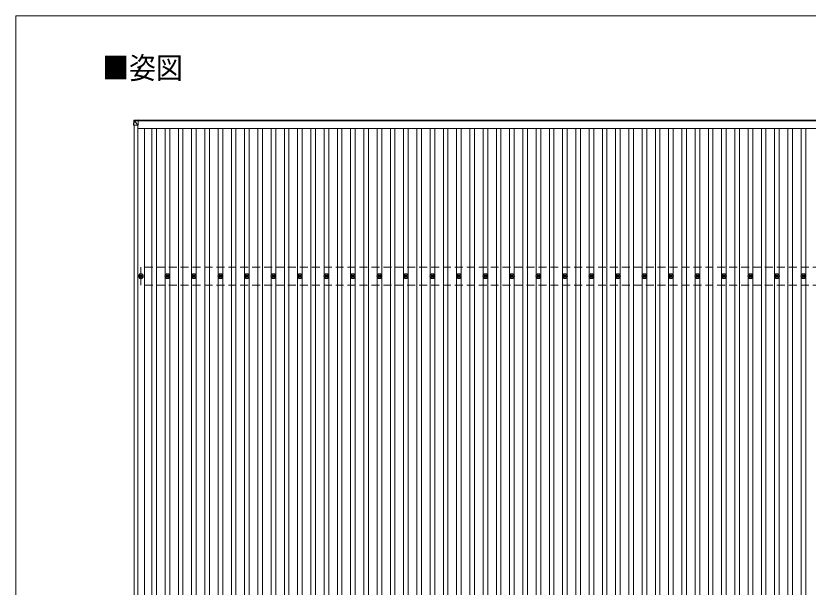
# Model space of a CAD drawing. Units: millimetres at full size, sheet at 1:50; details may follow other scales. Extents: x -14053 to 14053, y -9700 to 9700.
# Drawn here: x -14053 to -8074, y 5389 to 9700 of the extents above; entities that cross this region are included whole.
import ezdxf
from ezdxf.enums import TextEntityAlignment as Align

# ---------------------------------------------------------------- set-up
doc = ezdxf.new("R2010")
doc.units = ezdxf.units.MM
doc.header["$LTSCALE"] = 50
doc.linetypes.add('DASHED1', pattern=[1.8, 1.2, -0.6])
for name, color, linetype, lineweight in [('1-1', 2, 'Continuous', 9), ('1-2', 134, 'Continuous', 9), ('1-3', 5, 'Continuous', 5), ('1-4', 2, 'DASHED1', 9), ('1-5', 6, 'Continuous', 9), ('F-0', 7, 'Continuous', 9)]:
    doc.layers.add(name, color=color, linetype=linetype, lineweight=lineweight)
doc.layers.add('1-7', color=7, linetype='Continuous')
doc.styles.add('ＭＳ ゴシック', font='')
doc.styles.get('ＭＳ ゴシック').set_extended_font_data('MS Gothic')

msp = doc.modelspace()

# ---------------------------------------------------------------- linework, layer by layer
at = {"layer": '1-1'}
for p, q in [((-13131.05, 8912.43), (-7732.04, 8912.43)), ((-13161.53, 3495.22), (-13161.53, 8876.25)), ((-13132.53, 3495.17), (-13132.53, 8876.2)), ((-7732.04, 8907.83), (-13131.05, 8907.83)), ((-13132.53, 8849.01), (-2286.53, 8849.01)), ((-13083.03, 3519.91), (-13083.03, 8849.01))]:
    msp.add_line(p, q, dxfattribs=at)
at = {"layer": '1-2'}
for p, q in [((-13027.03, 3519.91), (-13027.03, 8849.01)), ((-12992.03, 3519.91), (-12992.03, 8849.01)), ((-12927.03, 3519.91), (-12927.03, 8849.01)), ((-12892.03, 3519.91), (-12892.03, 8849.01)), ((-12827.03, 3519.91), (-12827.03, 8849.01)), ((-12792.03, 3519.91), (-12792.03, 8849.01)), ((-12727.03, 3519.91), (-12727.03, 8849.01)), ((-12692.03, 3519.91), (-12692.03, 8849.01)), ((-12627.03, 3519.91), (-12627.03, 8849.01)), ((-12592.03, 3519.91), (-12592.03, 8849.01)), ((-12527.03, 3519.91), (-12527.03, 8849.01)), ((-12492.03, 3519.91), (-12492.03, 8849.01)), ((-12427.03, 3519.91), (-12427.03, 8849.01)), ((-12392.03, 3519.91), (-12392.03, 8849.01)), ((-12327.03, 3519.91), (-12327.03, 8849.01)), ((-12292.03, 3519.91), (-12292.03, 8849.01)), ((-12227.03, 3519.91), (-12227.03, 8849.01)), ((-12192.03, 3519.91), (-12192.03, 8849.01)), ((-12127.03, 3519.91), (-12127.03, 8849.01)), ((-12092.03, 3519.91), (-12092.03, 8849.01)), ((-12027.03, 3519.91), (-12027.03, 8849.01)), ((-11992.03, 3519.91), (-11992.03, 8849.01)), ((-11927.03, 3519.91), (-11927.03, 8849.01)), ((-11892.03, 3519.91), (-11892.03, 8849.01)), ((-11827.03, 3519.91), (-11827.03, 8849.01)), ((-11792.03, 3519.91), (-11792.03, 8849.01)), ((-11727.03, 3519.91), (-11727.03, 8849.01)), ((-11692.03, 3519.91), (-11692.03, 8849.01)), ((-11627.03, 3519.91), (-11627.03, 8849.01)), ((-11592.03, 3519.91), (-11592.03, 8849.01)), ((-11527.03, 3519.91), (-11527.03, 8849.01)), ((-11492.03, 3519.91), (-11492.03, 8849.01)), ((-11427.03, 3519.91), (-11427.03, 8849.01)), ((-11392.03, 3519.91), (-11392.03, 8849.01)), ((-11327.03, 3519.91), (-11327.03, 8849.01)), ((-11292.03, 3519.91), (-11292.03, 8849.01)), ((-11227.03, 3519.91), (-11227.03, 8849.01)), ((-11192.03, 3519.91), (-11192.03, 8849.01)), ((-11127.03, 3519.91), (-11127.03, 8849.01)), ((-11092.03, 3519.91), (-11092.03, 8849.01)), ((-11027.03, 3519.91), (-11027.03, 8849.01)), ((-10992.03, 3519.91), (-10992.03, 8849.01)), ((-10927.03, 3519.91), (-10927.03, 8849.01)), ((-10892.03, 3519.91), (-10892.03, 8849.01)), ((-10827.03, 3519.91), (-10827.03, 8849.01)), ((-10792.03, 3519.91), (-10792.03, 8849.01)), ((-10727.03, 3519.91), (-10727.03, 8849.01)), ((-10692.03, 3519.91), (-10692.03, 8849.01)), ((-10627.03, 3519.91), (-10627.03, 8849.01)), ((-10592.03, 3519.91), (-10592.03, 8849.01)), ((-10527.03, 3519.91), (-10527.03, 8849.01)), ((-10492.03, 3519.91), (-10492.03, 8849.01)), ((-10427.03, 3519.91), (-10427.03, 8849.01)), ((-10392.03, 3519.91), (-10392.03, 8849.01)), ((-10327.03, 3519.91), (-10327.03, 8849.01)), ((-10292.03, 3519.91), (-10292.03, 8849.01)), ((-10227.03, 3519.91), (-10227.03, 8849.01)), ((-10192.03, 3519.91), (-10192.03, 8849.01)), ((-10127.03, 3519.91), (-10127.03, 8849.01)), ((-10092.03, 3519.91), (-10092.03, 8849.01)), ((-10027.03, 3519.91), (-10027.03, 8849.01)), ((-9992.03, 3519.91), (-9992.03, 8849.01)), ((-9927.03, 3519.91), (-9927.03, 8849.01)), ((-9892.03, 3519.91), (-9892.03, 8849.01)), ((-9827.03, 3519.91), (-9827.03, 8849.01)), ((-9792.03, 3519.91), (-9792.03, 8849.01)), ((-9727.03, 3519.91), (-9727.03, 8849.01)), ((-9692.03, 3519.91), (-9692.03, 8849.01)), ((-9627.03, 3519.91), (-9627.03, 8849.01)), ((-9592.03, 3519.91), (-9592.03, 8849.01)), ((-9527.03, 3519.91), (-9527.03, 8849.01)), ((-9492.03, 3519.91), (-9492.03, 8849.01)), ((-9427.03, 3519.91), (-9427.03, 8849.01)), ((-9392.03, 3519.91), (-9392.03, 8849.01)), ((-9327.03, 3519.91), (-9327.03, 8849.01)), ((-9292.03, 3519.91), (-9292.03, 8849.01)), ((-9227.03, 3519.91), (-9227.03, 8849.01)), ((-9192.03, 3519.91), (-9192.03, 8849.01)), ((-9127.03, 3519.91), (-9127.03, 8849.01)), ((-9092.03, 3519.91), (-9092.03, 8849.01)), ((-9027.03, 3519.91), (-9027.03, 8849.01)), ((-8992.03, 3519.91), (-8992.03, 8849.01)), ((-8927.03, 3519.91), (-8927.03, 8849.01)), ((-8892.03, 3519.91), (-8892.03, 8849.01)), ((-8827.03, 3519.91), (-8827.03, 8849.01)), ((-8792.03, 3519.91), (-8792.03, 8849.01)), ((-8727.03, 3519.91), (-8727.03, 8849.01)), ((-8692.03, 3519.91), (-8692.03, 8849.01)), ((-8627.03, 3519.91), (-8627.03, 8849.01)), ((-8592.03, 3519.91), (-8592.03, 8849.01)), ((-8527.03, 3519.91), (-8527.03, 8849.01)), ((-8492.03, 3519.91), (-8492.03, 8849.01)), ((-8427.03, 3519.91), (-8427.03, 8849.01)), ((-8392.03, 3519.91), (-8392.03, 8849.01)), ((-8327.03, 3519.91), (-8327.03, 8849.01)), ((-8292.03, 3519.91), (-8292.03, 8849.01)), ((-8227.03, 3519.91), (-8227.03, 8849.01)), ((-8192.03, 3519.91), (-8192.03, 8849.01)), ((-8127.03, 3519.91), (-8127.03, 8849.01)), ((-8092.03, 3519.91), (-8092.03, 8849.01))]:
    msp.add_line(p, q, dxfattribs=at)
at = {"layer": '1-3'}
for p, q in [((-13119.53, 7737.15), (-13115.11, 7737.15)), ((-13119.53, 7733.65), (-13115.11, 7733.65)), ((-13111.28, 7745.4), (-13111.28, 7740.98)), ((-13111.28, 7729.82), (-13111.28, 7725.4)), ((-13107.78, 7745.4), (-13107.78, 7740.98)), ((-13107.78, 7729.82), (-13107.78, 7725.4)), ((-13103.95, 7737.15), (-13099.53, 7737.15)), ((-13103.95, 7733.65), (-13099.53, 7733.65)), ((-12919.53, 7737.15), (-12915.11, 7737.15)), ((-12919.53, 7733.65), (-12915.11, 7733.65)), ((-12911.28, 7745.4), (-12911.28, 7740.98)), ((-12911.28, 7729.82), (-12911.28, 7725.4)), ((-12907.78, 7745.4), (-12907.78, 7740.98)), ((-12907.78, 7729.82), (-12907.78, 7725.4)), ((-12903.95, 7737.15), (-12899.53, 7737.15)), ((-12903.95, 7733.65), (-12899.53, 7733.65)), ((-12719.53, 7737.15), (-12715.11, 7737.15)), ((-12719.53, 7733.65), (-12715.11, 7733.65)), ((-12711.28, 7745.4), (-12711.28, 7740.98)), ((-12711.28, 7729.82), (-12711.28, 7725.4)), ((-12707.78, 7745.4), (-12707.78, 7740.98)), ((-12707.78, 7729.82), (-12707.78, 7725.4)), ((-12703.95, 7737.15), (-12699.53, 7737.15)), ((-12703.95, 7733.65), (-12699.53, 7733.65)), ((-12519.53, 7737.15), (-12515.11, 7737.15)), ((-12519.53, 7733.65), (-12515.11, 7733.65)), ((-12511.28, 7745.4), (-12511.28, 7740.98)), ((-12511.28, 7729.82), (-12511.28, 7725.4)), ((-12507.78, 7745.4), (-12507.78, 7740.98)), ((-12507.78, 7729.82), (-12507.78, 7725.4)), ((-12503.95, 7737.15), (-12499.53, 7737.15)), ((-12503.95, 7733.65), (-12499.53, 7733.65)), ((-12319.53, 7737.15), (-12315.11, 7737.15)), ((-12319.53, 7733.65), (-12315.11, 7733.65)), ((-12311.28, 7745.4), (-12311.28, 7740.98)), ((-12311.28, 7729.82), (-12311.28, 7725.4)), ((-12307.78, 7745.4), (-12307.78, 7740.98)), ((-12307.78, 7729.82), (-12307.78, 7725.4)), ((-12303.95, 7737.15), (-12299.53, 7737.15)), ((-12303.95, 7733.65), (-12299.53, 7733.65)), ((-12119.53, 7737.15), (-12115.11, 7737.15)), ((-12119.53, 7733.65), (-12115.11, 7733.65)), ((-12111.28, 7745.4), (-12111.28, 7740.98)), ((-12111.28, 7729.82), (-12111.28, 7725.4)), ((-12107.78, 7745.4), (-12107.78, 7740.98)), ((-12107.78, 7729.82), (-12107.78, 7725.4)), ((-12103.95, 7737.15), (-12099.53, 7737.15)), ((-12103.95, 7733.65), (-12099.53, 7733.65)), ((-11919.53, 7737.15), (-11915.11, 7737.15)), ((-11919.53, 7733.65), (-11915.11, 7733.65)), ((-11911.28, 7745.4), (-11911.28, 7740.98)), ((-11911.28, 7729.82), (-11911.28, 7725.4)), ((-11907.78, 7745.4), (-11907.78, 7740.98)), ((-11907.78, 7729.82), (-11907.78, 7725.4)), ((-11903.95, 7737.15), (-11899.53, 7737.15)), ((-11903.95, 7733.65), (-11899.53, 7733.65)), ((-11719.53, 7737.15), (-11715.11, 7737.15)), ((-11719.53, 7733.65), (-11715.11, 7733.65)), ((-11711.28, 7745.4), (-11711.28, 7740.98)), ((-11711.28, 7729.82), (-11711.28, 7725.4)), ((-11707.78, 7745.4), (-11707.78, 7740.98)), ((-11707.78, 7729.82), (-11707.78, 7725.4)), ((-11703.95, 7737.15), (-11699.53, 7737.15)), ((-11703.95, 7733.65), (-11699.53, 7733.65)), ((-11519.53, 7737.15), (-11515.11, 7737.15)), ((-11519.53, 7733.65), (-11515.11, 7733.65)), ((-11511.28, 7745.4), (-11511.28, 7740.98)), ((-11511.28, 7729.82), (-11511.28, 7725.4)), ((-11507.78, 7745.4), (-11507.78, 7740.98)), ((-11507.78, 7729.82), (-11507.78, 7725.4)), ((-11503.95, 7737.15), (-11499.53, 7737.15)), ((-11503.95, 7733.65), (-11499.53, 7733.65)), ((-11319.53, 7737.15), (-11315.11, 7737.15)), ((-11319.53, 7733.65), (-11315.11, 7733.65)), ((-11311.28, 7745.4), (-11311.28, 7740.98)), ((-11311.28, 7729.82), (-11311.28, 7725.4)), ((-11307.78, 7745.4), (-11307.78, 7740.98)), ((-11307.78, 7729.82), (-11307.78, 7725.4)), ((-11303.95, 7737.15), (-11299.53, 7737.15)), ((-11303.95, 7733.65), (-11299.53, 7733.65)), ((-11119.53, 7737.15), (-11115.11, 7737.15)), ((-11119.53, 7733.65), (-11115.11, 7733.65)), ((-11111.28, 7745.4), (-11111.28, 7740.98)), ((-11111.28, 7729.82), (-11111.28, 7725.4)), ((-11107.78, 7745.4), (-11107.78, 7740.98)), ((-11107.78, 7729.82), (-11107.78, 7725.4)), ((-11103.95, 7737.15), (-11099.53, 7737.15)), ((-11103.95, 7733.65), (-11099.53, 7733.65)), ((-10919.53, 7737.15), (-10915.11, 7737.15)), ((-10919.53, 7733.65), (-10915.11, 7733.65)), ((-10911.28, 7745.4), (-10911.28, 7740.98)), ((-10911.28, 7729.82), (-10911.28, 7725.4)), ((-10907.78, 7745.4), (-10907.78, 7740.98)), ((-10907.78, 7729.82), (-10907.78, 7725.4)), ((-10903.95, 7737.15), (-10899.53, 7737.15)), ((-10903.95, 7733.65), (-10899.53, 7733.65)), ((-10719.53, 7737.15), (-10715.11, 7737.15)), ((-10719.53, 7733.65), (-10715.11, 7733.65)), ((-10711.28, 7745.4), (-10711.28, 7740.98)), ((-10711.28, 7729.82), (-10711.28, 7725.4)), ((-10707.78, 7745.4), (-10707.78, 7740.98)), ((-10707.78, 7729.82), (-10707.78, 7725.4)), ((-10703.95, 7737.15), (-10699.53, 7737.15)), ((-10703.95, 7733.65), (-10699.53, 7733.65)), ((-10519.53, 7737.15), (-10515.11, 7737.15)), ((-10519.53, 7733.65), (-10515.11, 7733.65)), ((-10511.28, 7745.4), (-10511.28, 7740.98)), ((-10511.28, 7729.82), (-10511.28, 7725.4)), ((-10507.78, 7745.4), (-10507.78, 7740.98)), ((-10507.78, 7729.82), (-10507.78, 7725.4)), ((-10503.95, 7737.15), (-10499.53, 7737.15)), ((-10503.95, 7733.65), (-10499.53, 7733.65)), ((-10319.53, 7737.15), (-10315.11, 7737.15)), ((-10319.53, 7733.65), (-10315.11, 7733.65)), ((-10311.28, 7745.4), (-10311.28, 7740.98)), ((-10311.28, 7729.82), (-10311.28, 7725.4)), ((-10307.78, 7745.4), (-10307.78, 7740.98)), ((-10307.78, 7729.82), (-10307.78, 7725.4)), ((-10303.95, 7737.15), (-10299.53, 7737.15)), ((-10303.95, 7733.65), (-10299.53, 7733.65)), ((-10119.53, 7737.15), (-10115.11, 7737.15)), ((-10119.53, 7733.65), (-10115.11, 7733.65)), ((-10111.28, 7745.4), (-10111.28, 7740.98)), ((-10111.28, 7729.82), (-10111.28, 7725.4)), ((-10107.78, 7745.4), (-10107.78, 7740.98)), ((-10107.78, 7729.82), (-10107.78, 7725.4)), ((-10103.95, 7737.15), (-10099.53, 7737.15)), ((-10103.95, 7733.65), (-10099.53, 7733.65)), ((-9919.53, 7737.15), (-9915.11, 7737.15)), ((-9919.53, 7733.65), (-9915.11, 7733.65)), ((-9911.28, 7745.4), (-9911.28, 7740.98)), ((-9911.28, 7729.82), (-9911.28, 7725.4)), ((-9907.78, 7745.4), (-9907.78, 7740.98)), ((-9907.78, 7729.82), (-9907.78, 7725.4)), ((-9903.95, 7737.15), (-9899.53, 7737.15)), ((-9903.95, 7733.65), (-9899.53, 7733.65)), ((-9719.53, 7737.15), (-9715.11, 7737.15)), ((-9719.53, 7733.65), (-9715.11, 7733.65)), ((-9711.28, 7745.4), (-9711.28, 7740.98)), ((-9711.28, 7729.82), (-9711.28, 7725.4)), ((-9707.78, 7745.4), (-9707.78, 7740.98)), ((-9707.78, 7729.82), (-9707.78, 7725.4)), ((-9703.95, 7737.15), (-9699.53, 7737.15)), ((-9703.95, 7733.65), (-9699.53, 7733.65)), ((-9519.53, 7737.15), (-9515.11, 7737.15)), ((-9519.53, 7733.65), (-9515.11, 7733.65)), ((-9511.28, 7745.4), (-9511.28, 7740.98)), ((-9511.28, 7729.82), (-9511.28, 7725.4)), ((-9507.78, 7745.4), (-9507.78, 7740.98)), ((-9507.78, 7729.82), (-9507.78, 7725.4)), ((-9503.95, 7737.15), (-9499.53, 7737.15)), ((-9503.95, 7733.65), (-9499.53, 7733.65)), ((-9319.53, 7737.15), (-9315.11, 7737.15)), ((-9319.53, 7733.65), (-9315.11, 7733.65)), ((-9311.28, 7745.4), (-9311.28, 7740.98)), ((-9311.28, 7729.82), (-9311.28, 7725.4)), ((-9307.78, 7745.4), (-9307.78, 7740.98)), ((-9307.78, 7729.82), (-9307.78, 7725.4)), ((-9303.95, 7737.15), (-9299.53, 7737.15)), ((-9303.95, 7733.65), (-9299.53, 7733.65)), ((-9119.53, 7737.15), (-9115.11, 7737.15)), ((-9119.53, 7733.65), (-9115.11, 7733.65)), ((-9111.28, 7745.4), (-9111.28, 7740.98)), ((-9111.28, 7729.82), (-9111.28, 7725.4)), ((-9107.78, 7745.4), (-9107.78, 7740.98)), ((-9107.78, 7729.82), (-9107.78, 7725.4)), ((-9103.95, 7737.15), (-9099.53, 7737.15)), ((-9103.95, 7733.65), (-9099.53, 7733.65)), ((-8919.53, 7737.15), (-8915.11, 7737.15)), ((-8919.53, 7733.65), (-8915.11, 7733.65)), ((-8911.28, 7745.4), (-8911.28, 7740.98)), ((-8911.28, 7729.82), (-8911.28, 7725.4)), ((-8907.78, 7745.4), (-8907.78, 7740.98)), ((-8907.78, 7729.82), (-8907.78, 7725.4)), ((-8903.95, 7737.15), (-8899.53, 7737.15)), ((-8903.95, 7733.65), (-8899.53, 7733.65)), ((-8719.53, 7737.15), (-8715.11, 7737.15)), ((-8719.53, 7733.65), (-8715.11, 7733.65)), ((-8711.28, 7745.4), (-8711.28, 7740.98)), ((-8711.28, 7729.82), (-8711.28, 7725.4)), ((-8707.78, 7745.4), (-8707.78, 7740.98)), ((-8707.78, 7729.82), (-8707.78, 7725.4)), ((-8703.95, 7737.15), (-8699.53, 7737.15)), ((-8703.95, 7733.65), (-8699.53, 7733.65)), ((-8519.53, 7737.15), (-8515.11, 7737.15)), ((-8519.53, 7733.65), (-8515.11, 7733.65)), ((-8511.28, 7745.4), (-8511.28, 7740.98)), ((-8511.28, 7729.82), (-8511.28, 7725.4)), ((-8507.78, 7745.4), (-8507.78, 7740.98)), ((-8507.78, 7729.82), (-8507.78, 7725.4)), ((-8503.95, 7737.15), (-8499.53, 7737.15)), ((-8503.95, 7733.65), (-8499.53, 7733.65)), ((-8319.53, 7737.15), (-8315.11, 7737.15)), ((-8319.53, 7733.65), (-8315.11, 7733.65)), ((-8311.28, 7745.4), (-8311.28, 7740.98)), ((-8311.28, 7729.82), (-8311.28, 7725.4)), ((-8307.78, 7745.4), (-8307.78, 7740.98)), ((-8307.78, 7729.82), (-8307.78, 7725.4)), ((-8303.95, 7737.15), (-8299.53, 7737.15)), ((-8303.95, 7733.65), (-8299.53, 7733.65)), ((-8119.53, 7737.15), (-8115.11, 7737.15)), ((-8119.53, 7733.65), (-8115.11, 7733.65)), ((-8111.28, 7745.4), (-8111.28, 7740.98)), ((-8111.28, 7729.82), (-8111.28, 7725.4)), ((-8107.78, 7745.4), (-8107.78, 7740.98)), ((-8107.78, 7729.82), (-8107.78, 7725.4)), ((-8103.95, 7737.15), (-8099.53, 7737.15)), ((-8103.95, 7733.65), (-8099.53, 7733.65))]:
    msp.add_line(p, q, dxfattribs=at)
for centre, radius in [((-13109.53, 7735.4), 18.25), ((-13109.53, 7735.4), 10.15), ((-13109.53, 7735.4), 5.85), ((-13109.53, 7735.4), 5.25), ((-12909.53, 7735.4), 18.25), ((-12909.53, 7735.4), 10.15), ((-12909.53, 7735.4), 5.85), ((-12909.53, 7735.4), 5.25), ((-12709.53, 7735.4), 18.25), ((-12709.53, 7735.4), 10.15), ((-12709.53, 7735.4), 5.85), ((-12709.53, 7735.4), 5.25), ((-12509.53, 7735.4), 18.25), ((-12509.53, 7735.4), 10.15), ((-12509.53, 7735.4), 5.85), ((-12509.53, 7735.4), 5.25), ((-12309.53, 7735.4), 18.25), ((-12309.53, 7735.4), 10.15), ((-12309.53, 7735.4), 5.85), ((-12309.53, 7735.4), 5.25), ((-12109.53, 7735.4), 18.25), ((-12109.53, 7735.4), 10.15), ((-12109.53, 7735.4), 5.85), ((-12109.53, 7735.4), 5.25), ((-11909.53, 7735.4), 18.25), ((-11909.53, 7735.4), 10.15), ((-11909.53, 7735.4), 5.85), ((-11909.53, 7735.4), 5.25), ((-11709.53, 7735.4), 18.25), ((-11709.53, 7735.4), 10.15), ((-11709.53, 7735.4), 5.85), ((-11709.53, 7735.4), 5.25), ((-11509.53, 7735.4), 18.25), ((-11509.53, 7735.4), 10.15), ((-11509.53, 7735.4), 5.85), ((-11509.53, 7735.4), 5.25), ((-11309.53, 7735.4), 18.25), ((-11309.53, 7735.4), 10.15), ((-11309.53, 7735.4), 5.85), ((-11309.53, 7735.4), 5.25), ((-11109.53, 7735.4), 18.25), ((-11109.53, 7735.4), 10.15), ((-11109.53, 7735.4), 5.85), ((-11109.53, 7735.4), 5.25), ((-10909.53, 7735.4), 18.25), ((-10909.53, 7735.4), 10.15), ((-10909.53, 7735.4), 5.85), ((-10909.53, 7735.4), 5.25), ((-10709.53, 7735.4), 18.25), ((-10709.53, 7735.4), 10.15), ((-10709.53, 7735.4), 5.85), ((-10709.53, 7735.4), 5.25), ((-10509.53, 7735.4), 18.25), ((-10509.53, 7735.4), 10.15), ((-10509.53, 7735.4), 5.85), ((-10509.53, 7735.4), 5.25), ((-10309.53, 7735.4), 18.25), ((-10309.53, 7735.4), 10.15), ((-10309.53, 7735.4), 5.85), ((-10309.53, 7735.4), 5.25), ((-10109.53, 7735.4), 18.25), ((-10109.53, 7735.4), 10.15), ((-10109.53, 7735.4), 5.85), ((-10109.53, 7735.4), 5.25), ((-9909.53, 7735.4), 18.25), ((-9909.53, 7735.4), 10.15), ((-9909.53, 7735.4), 5.85), ((-9909.53, 7735.4), 5.25), ((-9709.53, 7735.4), 18.25), ((-9709.53, 7735.4), 10.15), ((-9709.53, 7735.4), 5.85), ((-9709.53, 7735.4), 5.25), ((-9509.53, 7735.4), 18.25), ((-9509.53, 7735.4), 10.15), ((-9509.53, 7735.4), 5.85), ((-9509.53, 7735.4), 5.25), ((-9309.53, 7735.4), 18.25), ((-9309.53, 7735.4), 10.15), ((-9309.53, 7735.4), 5.85), ((-9309.53, 7735.4), 5.25), ((-9109.53, 7735.4), 18.25), ((-9109.53, 7735.4), 10.15), ((-9109.53, 7735.4), 5.85), ((-9109.53, 7735.4), 5.25), ((-8909.53, 7735.4), 18.25), ((-8909.53, 7735.4), 10.15), ((-8909.53, 7735.4), 5.85), ((-8909.53, 7735.4), 5.25), ((-8709.53, 7735.4), 18.25), ((-8709.53, 7735.4), 10.15), ((-8709.53, 7735.4), 5.85), ((-8709.53, 7735.4), 5.25), ((-8509.53, 7735.4), 18.25), ((-8509.53, 7735.4), 10.15), ((-8509.53, 7735.4), 5.85), ((-8509.53, 7735.4), 5.25), ((-8309.53, 7735.4), 18.25), ((-8309.53, 7735.4), 10.15), ((-8309.53, 7735.4), 5.85), ((-8309.53, 7735.4), 5.25), ((-8109.53, 7735.4), 18.25), ((-8109.53, 7735.4), 10.15), ((-8109.53, 7735.4), 5.85), ((-8109.53, 7735.4), 5.25)]:
    msp.add_circle(centre, radius, dxfattribs=at)
at = {"layer": '1-4'}
for p, q in [((-13109.53, 7668.4), (-13109.53, 7802.4)), ((-2309.53, 7802.4), (-13109.53, 7802.4)), ((-2309.53, 7668.4), (-13109.53, 7668.4))]:
    msp.add_line(p, q, dxfattribs=at)
at = {"layer": '1-5'}
for p, q in [((-13163.48, 8910.96), (-13165.35, 8880.48)), ((-13163.48, 8906.2), (-13163.48, 8910.96)), ((-13131.05, 8914.76), (-13161.61, 8912.83)), ((-13161.61, 8912.83), (-13161.61, 8912.83)), ((-13161.61, 8908.08), (-13131.05, 8909.95)), ((-13131.05, 8914.76), (-13131.05, 8876.2)), ((-13165.35, 8875.67), (-13163.48, 8906.2)), ((-13165.35, 8880.48), (-13165.35, 8875.67)), ((-13163.45, 8876.25), (-13131.05, 8876.2)), ((-13131.05, 8907.98), (-13161.54, 8906.12)), ((-13131.05, 8876.2), (-13161.49, 8906.67))]:
    msp.add_line(p, q, dxfattribs=at)
for points in [[(-13131.05, 8914.76), (-13161.61, 8912.83), (-13161.61, 8908.08)], [(-13161.49, 8906.02), (-13161.59, 8906.02), (-13163.45, 8875.6)]]:
    msp.add_lwpolyline(points, dxfattribs=at)
for centre, radius, start, end in [((-13161.49, 8906.08), 2, 93.48408, 176.48407), ((-13161.26, 8918.93), 12.92, 260.08679, 268.52577), ((-13151.23, 8907.13), 10.42, 174.80664, 186.16183)]:
    msp.add_arc(centre, radius, start, end, dxfattribs=at)
for centre, major_axis, ratio, start_param, end_param in [((-13161.49, 8910.84), (-1.92, -0.56), 0.998105, 4.4898734, 5.9384966), ((-13163.35, 8875.67), (-2, 0), 0.033268, 0.0000002, 1.5185344), ((-13161.49, 8906.08), (-0.12, 2), 0.02656, 0.0332981, 1.5518323), ((-13125.48, 8908.22), (-36.07, -2.1), 0.055348, 0.0000815, 0.0491486)]:
    msp.add_ellipse(centre, major_axis=major_axis, ratio=ratio, start_param=start_param, end_param=end_param, dxfattribs=at)
at = {"layer": 'F-0', "color": 5, "lineweight": 5}
for q in [(-14053.43, -9700), (13346.57, 9700)]:
    msp.add_line((-14053.43, 9700), q, dxfattribs=at)

# ---------------------------------------------------------------- texts
at = {"layer": '1-7', "style": 'ＭＳ ゴシック', "width": 0.9}
msp.add_text('■姿図', height=165, dxfattribs=at).set_placement((-13400.98, 9175.19), align=Align.BOTTOM_LEFT)

doc.saveas('drawing.dxf')
